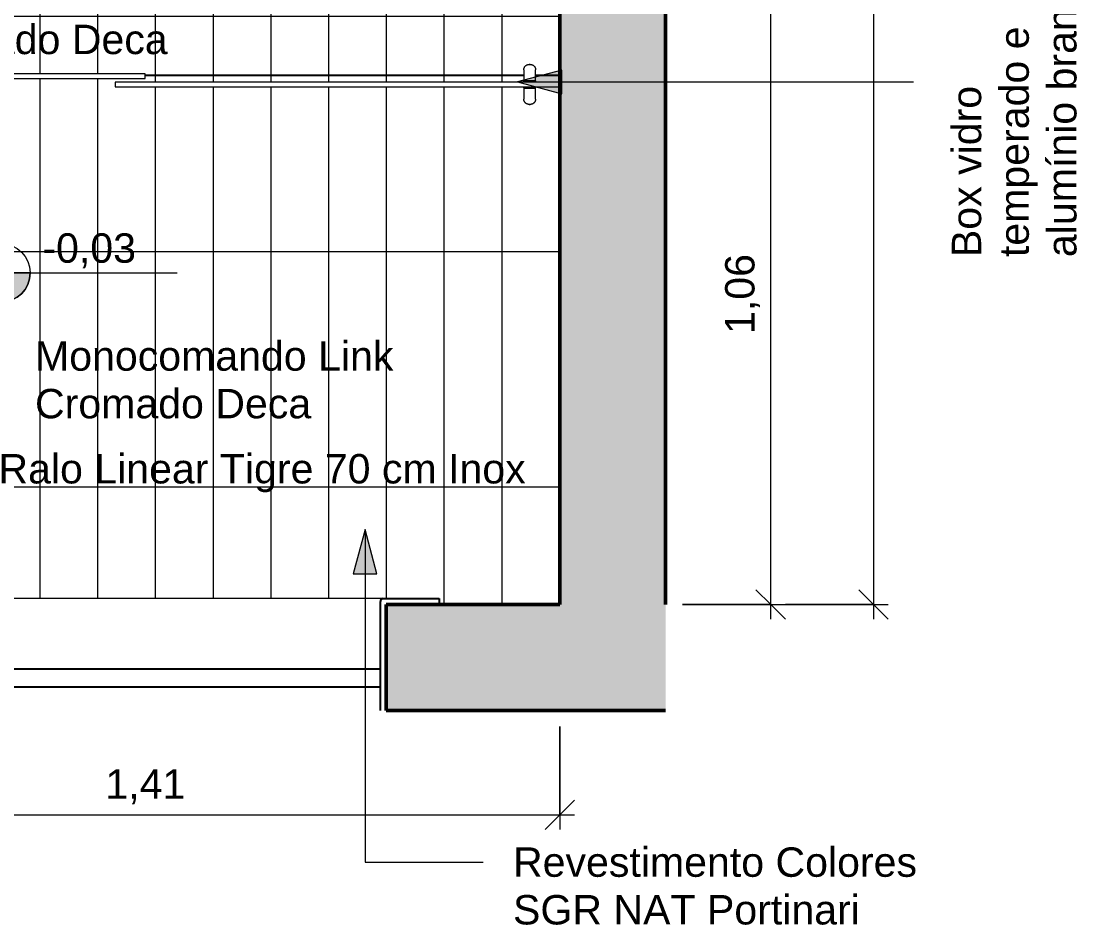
# Model space of a CAD drawing. Header units: millimetres. Extents: x 1525 to 16923, y -16874 to 3225.
# Drawn here: x 2879 to 4675, y -16874 to -15338 of the extents above; entities that cross this region are included whole.
import ezdxf

# ---------------------------------------------------------------- set-up
doc = ezdxf.new("R2010")
doc.units = ezdxf.units.MM
for name, color, linetype, lineweight in [('A-ANNO-DIMS', 211, 'Continuous', 9), ('A-ANNO-DIMS-25', 211, 'Continuous', 9), ('A-FLOR', 192, 'Continuous', 25), ('A-FLOR-PATT', 8, 'Continuous', 25), ('A-GENM', 13, 'Continuous', 9), ('A-GLAZ', 151, 'Continuous', 9), ('A-WALL', 113, 'Continuous', 25), ('A-WALL-PATT', 111, 'Continuous', 25), ('G-ANNO-DIMS', 111, 'Continuous', 9), ('G-ANNO-TEXT', 231, 'Continuous', 9)]:
    doc.layers.add(name, color=color, linetype=linetype, lineweight=lineweight)
doc.styles.add('@Arial Unicode MS', font='ARIALUNI.TTF', dxfattribs={"height": 50})
doc.styles.add('Arial_1', font='arial.ttf', dxfattribs={"height": 50})
doc.dimstyles.new('CRT_-__Metros_-_Linha_de_chamada_3_5_mm_1', dxfattribs={"dimscale": 304.8, "dimtxt": 50.292243, "dimasz": 0.164042, "dimexe": 0.082021, "dimexo": 0.0625, "dimgap": 0.04101, "dimtad": 1, "dimlfac": 0.001, "dimrnd": 0.01, "dimzin": 0, "dimdsep": 46, "dimtxsty": '@Arial Unicode MS', "dimblk1": 'OBLIQUE', "dimblk2": 'OBLIQUE', "dimsah": 1, "dimcen": 0.09, "dimdle": 0.082021, "dimazin": 0, "dimtfac": 1, "dimtdec": 4, "dimtix": 1, "dimtmove": 0, "dimatfit": 3, "dimfxl": 0.492126, "dimfxlon": 1, "dimtvp": 1, "dimtolj": 1, "dimtzin": 0, "dimarcsym": 2})
doc.dimstyles.new('CRT_-__Metros_-_Linha_de_chamada_3_5_mm_3', dxfattribs={"dimscale": 304.8, "dimtxt": 50.292243, "dimasz": 0.164042, "dimexe": 0.082021, "dimexo": 0.0625, "dimgap": 0.04101, "dimtad": 1, "dimlfac": 0.001, "dimrnd": 0.01, "dimzin": 0, "dimdsep": 46, "dimtxsty": '@Arial Unicode MS', "dimblk1": 'OBLIQUE', "dimblk2": 'OBLIQUE', "dimsah": 1, "dimcen": 0.09, "dimdle": 0.082021, "dimazin": 0, "dimtfac": 1, "dimtdec": 4, "dimtix": 1, "dimtmove": 2, "dimatfit": 3, "dimfxl": 0.492126, "dimfxlon": 1, "dimtvp": 1, "dimtolj": 1, "dimtzin": 0, "dimarcsym": 2})

# ---------------------------------------------------------------- blocks, each defined once
blk = doc.blocks.new('CRT_MGN_BNH_Box frontal F1 Tec-Vidro - CRT_MGN_BNH_Box frontal F1 Tec-Vidro-2700670-PLANTA BANHEIRO SUÍTE')
at = {"layer": 'A-GENM', "color": 8}
for p, q in [((-664, 36.7), (-664, 17.8)), ((-644, 17.8), (-644, 36.7)), ((-664, 17.8), (-644, 17.8)), ((-664, 5.6), (-664, -13.3)), ((-664, 5.6), (-644, 5.6)), ((-644, -13.3), (-644, 5.6))]:
    blk.add_line(p, q, dxfattribs=at)
at = {"layer": 'A-GENM', "color": 8, "flags": 128}
for points in [[(-664, 36.7), (-664, 37), (-664, 37.4), (-663.9, 37.7), (-663.9, 38.1), (-663.8, 38.4), (-663.7, 38.8), (-663.6, 39.1), (-663.5, 39.5), (-663.4, 39.8), (-663.3, 40.2), (-663.1, 40.5), (-663, 40.8), (-662.8, 41.1), (-662.6, 41.4), (-662.4, 41.7), (-662.2, 42), (-662, 42.3), (-661.8, 42.6), (-661.5, 42.9), (-661.3, 43.1), (-661, 43.4), (-660.7, 43.6), (-660.5, 43.8), (-660.2, 44), (-659.9, 44.2), (-659.6, 44.4), (-659.2, 44.6), (-658.9, 44.8), (-658.6, 44.9), (-658.3, 45), (-657.9, 45.2), (-657.6, 45.3), (-657.2, 45.4), (-656.9, 45.5), (-656.5, 45.5), (-656.2, 45.6), (-655.8, 45.6), (-655.5, 45.6), (-655.1, 45.7), (-655, 45.7)], [(-653, 45.7), (-653, 45.7), (-653, 45.7), (-653, 45.7), (-653, 45.7), (-653, 45.7), (-653, 45.7), (-653, 45.7), (-653.1, 45.7), (-653.1, 45.7), (-653.1, 45.7), (-653.1, 45.7), (-653.1, 45.7), (-653.1, 45.7), (-653.2, 45.7), (-653.2, 45.7), (-653.2, 45.7), (-653.2, 45.7), (-653.2, 45.7), (-653.3, 45.7), (-653.3, 45.7), (-653.3, 45.7), (-653.4, 45.7), (-653.4, 45.7), (-653.4, 45.7), (-653.5, 45.7), (-653.5, 45.7), (-653.5, 45.7), (-653.6, 45.7), (-653.6, 45.7), (-653.6, 45.7), (-653.7, 45.7), (-653.7, 45.7), (-653.8, 45.7), (-653.8, 45.7), (-653.8, 45.7), (-653.9, 45.7), (-653.9, 45.7), (-653.9, 45.7), (-654, 45.7), (-654, 45.7), (-654.1, 45.7), (-654.1, 45.7), (-654.1, 45.7), (-654.2, 45.7), (-654.2, 45.7), (-654.3, 45.7), (-654.3, 45.7), (-654.3, 45.7), (-654.4, 45.7), (-654.4, 45.7), (-654.5, 45.7), (-654.5, 45.7), (-654.5, 45.7), (-654.6, 45.7), (-654.6, 45.7), (-654.6, 45.7), (-654.7, 45.7), (-654.7, 45.7), (-654.7, 45.7), (-654.7, 45.7), (-654.8, 45.7), (-654.8, 45.7), (-654.8, 45.7), (-654.8, 45.7), (-654.9, 45.7), (-654.9, 45.7), (-654.9, 45.7), (-654.9, 45.7), (-654.9, 45.7), (-654.9, 45.7), (-655, 45.7), (-655, 45.7), (-655, 45.7), (-655, 45.7), (-655, 45.7), (-655, 45.7), (-655, 45.7), (-655, 45.7)], [(-655, 45.7), (-655, 45.7), (-655, 45.7), (-655, 45.7), (-655, 45.7), (-655, 45.7), (-655, 45.7), (-655, 45.7), (-654.9, 45.7), (-654.9, 45.7), (-654.9, 45.7), (-654.9, 45.7), (-654.9, 45.7), (-654.9, 45.7), (-654.8, 45.7), (-654.8, 45.7), (-654.8, 45.7), (-654.8, 45.7), (-654.8, 45.7), (-654.7, 45.7), (-654.7, 45.7), (-654.7, 45.7), (-654.6, 45.7), (-654.6, 45.7), (-654.6, 45.7), (-654.5, 45.7), (-654.5, 45.7), (-654.5, 45.7), (-654.4, 45.7), (-654.4, 45.7), (-654.4, 45.7), (-654.3, 45.7), (-654.3, 45.7), (-654.2, 45.7), (-654.2, 45.7), (-654.2, 45.7), (-654.1, 45.7), (-654.1, 45.7), (-654.1, 45.7), (-654, 45.7), (-654, 45.7), (-653.9, 45.7), (-653.9, 45.7), (-653.9, 45.7), (-653.8, 45.7), (-653.8, 45.7), (-653.7, 45.7), (-653.7, 45.7), (-653.7, 45.7), (-653.6, 45.7), (-653.6, 45.7), (-653.5, 45.7), (-653.5, 45.7), (-653.5, 45.7), (-653.4, 45.7), (-653.4, 45.7), (-653.4, 45.7), (-653.3, 45.7), (-653.3, 45.7), (-653.3, 45.7), (-653.3, 45.7), (-653.2, 45.7), (-653.2, 45.7), (-653.2, 45.7), (-653.2, 45.7), (-653.1, 45.7), (-653.1, 45.7), (-653.1, 45.7), (-653.1, 45.7), (-653.1, 45.7), (-653.1, 45.7), (-653, 45.7), (-653, 45.7), (-653, 45.7), (-653, 45.7), (-653, 45.7), (-653, 45.7), (-653, 45.7), (-653, 45.7)], [(-653, 45.7), (-652.6, 45.7), (-652.3, 45.6), (-651.9, 45.6), (-651.6, 45.5), (-651.2, 45.5), (-650.9, 45.4), (-650.5, 45.3), (-650.2, 45.2), (-649.8, 45.1), (-649.5, 44.9), (-649.2, 44.8), (-648.8, 44.6), (-648.5, 44.5), (-648.2, 44.3), (-647.9, 44.1), (-647.6, 43.9), (-647.3, 43.7), (-647.1, 43.4), (-646.8, 43.2), (-646.5, 42.9), (-646.3, 42.7), (-646.1, 42.4), (-645.8, 42.1), (-645.6, 41.8), (-645.4, 41.5), (-645.2, 41.2), (-645.1, 40.9), (-644.9, 40.6), (-644.7, 40.3), (-644.6, 39.9), (-644.5, 39.6), (-644.4, 39.2), (-644.3, 38.9), (-644.2, 38.5), (-644.1, 38.2), (-644.1, 37.8), (-644, 37.5), (-644, 37.1), (-644, 36.8), (-644, 36.7)], [(-663, 15.7), (-663, 15.7), (-663, 15.7), (-663.1, 15.7), (-663.1, 15.7), (-663.2, 15.7), (-663.2, 15.7), (-663.2, 15.7), (-663.3, 15.7), (-663.3, 15.7), (-663.4, 15.7), (-663.4, 15.8), (-663.4, 15.8), (-663.5, 15.8), (-663.5, 15.8), (-663.5, 15.8), (-663.6, 15.9), (-663.6, 15.9), (-663.6, 15.9), (-663.7, 15.9), (-663.7, 16), (-663.7, 16), (-663.8, 16), (-663.8, 16.1), (-663.8, 16.1), (-663.8, 16.1), (-663.9, 16.2), (-663.9, 16.2), (-663.9, 16.3), (-663.9, 16.3), (-663.9, 16.3), (-663.9, 16.4), (-664, 16.4), (-664, 16.4), (-664, 16.5), (-664, 16.5), (-664, 16.6), (-664, 16.6), (-664, 16.7), (-664, 16.7), (-664, 16.7), (-664, 16.8), (-664, 16.8), (-664, 16.9), (-664, 16.9), (-664, 16.9), (-664, 17), (-664, 17), (-663.9, 17.1), (-663.9, 17.1), (-663.9, 17.1), (-663.9, 17.2), (-663.9, 17.2), (-663.8, 17.3), (-663.8, 17.3), (-663.8, 17.3), (-663.8, 17.4), (-663.7, 17.4), (-663.7, 17.4), (-663.7, 17.5), (-663.7, 17.5), (-663.6, 17.5), (-663.6, 17.5), (-663.6, 17.6), (-663.5, 17.6), (-663.5, 17.6), (-663.5, 17.6), (-663.4, 17.6), (-663.4, 17.7), (-663.3, 17.7), (-663.3, 17.7), (-663.3, 17.7), (-663.2, 17.7), (-663.2, 17.7), (-663.1, 17.7), (-663.1, 17.7), (-663.1, 17.8), (-663, 17.8), (-663, 17.8), (-663, 17.8)], [(-663, 5.6), (-663, 5.6), (-663, 5.6), (-663.1, 5.6), (-663.1, 5.6), (-663.2, 5.6), (-663.2, 5.6), (-663.2, 5.6), (-663.3, 5.6), (-663.3, 5.6), (-663.4, 5.6), (-663.4, 5.7), (-663.4, 5.7), (-663.5, 5.7), (-663.5, 5.7), (-663.5, 5.7), (-663.6, 5.8), (-663.6, 5.8), (-663.6, 5.8), (-663.7, 5.8), (-663.7, 5.9), (-663.7, 5.9), (-663.8, 5.9), (-663.8, 6), (-663.8, 6), (-663.8, 6), (-663.9, 6.1), (-663.9, 6.1), (-663.9, 6.2), (-663.9, 6.2), (-663.9, 6.2), (-663.9, 6.3), (-664, 6.3), (-664, 6.3), (-664, 6.4), (-664, 6.4), (-664, 6.5), (-664, 6.5), (-664, 6.6), (-664, 6.6), (-664, 6.6), (-664, 6.7), (-664, 6.7), (-664, 6.8), (-664, 6.8), (-664, 6.8), (-664, 6.9), (-664, 6.9), (-663.9, 7), (-663.9, 7), (-663.9, 7), (-663.9, 7.1), (-663.9, 7.1), (-663.8, 7.2), (-663.8, 7.2), (-663.8, 7.2), (-663.8, 7.3), (-663.7, 7.3), (-663.7, 7.3), (-663.7, 7.4), (-663.7, 7.4), (-663.6, 7.4), (-663.6, 7.4), (-663.6, 7.5), (-663.5, 7.5), (-663.5, 7.5), (-663.5, 7.5), (-663.4, 7.5), (-663.4, 7.6), (-663.3, 7.6), (-663.3, 7.6), (-663.3, 7.6), (-663.2, 7.6), (-663.2, 7.6), (-663.1, 7.6), (-663.1, 7.6), (-663.1, 7.7), (-663, 7.7), (-663, 7.7), (-663, 7.7)], [(-645, 17.8), (-645.1, 17.8), (-645.1, 17.8), (-645.1, 17.8), (-645.2, 17.8), (-645.2, 17.8), (-645.3, 17.8), (-645.4, 17.8), (-645.5, 17.8), (-645.6, 17.8), (-645.8, 17.8), (-645.9, 17.8), (-646.1, 17.8), (-646.2, 17.8), (-646.4, 17.8), (-646.6, 17.8), (-646.8, 17.8), (-647, 17.8), (-647.3, 17.8), (-647.5, 17.8), (-647.8, 17.8), (-648, 17.8), (-648.3, 17.8), (-648.6, 17.8), (-648.9, 17.8), (-649.2, 17.8), (-649.5, 17.8), (-649.8, 17.8), (-650.1, 17.8), (-650.4, 17.8), (-650.8, 17.8), (-651.1, 17.8), (-651.4, 17.8), (-651.8, 17.8), (-652.1, 17.8), (-652.5, 17.8), (-652.8, 17.8), (-653.2, 17.8), (-653.5, 17.8), (-653.9, 17.8), (-654.3, 17.8), (-654.6, 17.8), (-655, 17.8), (-655.3, 17.8), (-655.7, 17.8), (-656, 17.8), (-656.4, 17.8), (-656.7, 17.8), (-657.1, 17.8), (-657.4, 17.8), (-657.7, 17.8), (-658, 17.8), (-658.4, 17.8), (-658.7, 17.8), (-659, 17.8), (-659.3, 17.8), (-659.6, 17.8), (-659.8, 17.8), (-660.1, 17.8), (-660.4, 17.8), (-660.6, 17.8), (-660.8, 17.8), (-661.1, 17.8), (-661.3, 17.8), (-661.5, 17.8), (-661.7, 17.8), (-661.8, 17.8), (-662, 17.8), (-662.2, 17.8), (-662.3, 17.8), (-662.4, 17.8), (-662.5, 17.8), (-662.6, 17.8), (-662.7, 17.8), (-662.8, 17.8), (-662.9, 17.8), (-662.9, 17.8), (-662.9, 17.8), (-662.9, 17.8), (-663, 17.8)], [(-663, 17.8), (-662.9, 17.8), (-662.9, 17.8), (-662.9, 17.8), (-662.8, 17.8), (-662.8, 17.8), (-662.7, 17.8), (-662.6, 17.8), (-662.5, 17.8), (-662.4, 17.8), (-662.2, 17.8), (-662.1, 17.8), (-661.9, 17.8)], [(-663, 5.6), (-662.9, 5.6), (-662.9, 5.6), (-662.9, 5.6), (-662.8, 5.6), (-662.8, 5.6), (-662.7, 5.6), (-662.6, 5.6), (-662.5, 5.6), (-662.4, 5.6), (-662.2, 5.6), (-662.1, 5.6), (-661.9, 5.6), (-661.8, 5.6), (-661.6, 5.6), (-661.4, 5.6), (-661.2, 5.6), (-661, 5.6), (-660.7, 5.6), (-660.5, 5.6), (-660.2, 5.6), (-660, 5.6), (-659.7, 5.6), (-659.4, 5.6), (-659.1, 5.6), (-658.8, 5.6), (-658.5, 5.6), (-658.2, 5.6), (-657.9, 5.6), (-657.6, 5.6), (-657.2, 5.6), (-656.9, 5.6), (-656.6, 5.6), (-656.2, 5.6), (-655.9, 5.6), (-655.5, 5.6), (-655.2, 5.6), (-654.8, 5.6), (-654.5, 5.6), (-654.1, 5.6), (-653.7, 5.6), (-653.4, 5.6), (-653, 5.6), (-652.7, 5.6), (-652.3, 5.6), (-652, 5.6), (-651.6, 5.6), (-651.3, 5.6), (-650.9, 5.6), (-650.6, 5.6), (-650.3, 5.6), (-650, 5.6), (-649.6, 5.6), (-649.3, 5.6), (-649, 5.6), (-648.7, 5.6), (-648.4, 5.6), (-648.2, 5.6), (-647.9, 5.6), (-647.6, 5.6), (-647.4, 5.6), (-647.2, 5.6), (-646.9, 5.6), (-646.7, 5.6), (-646.5, 5.6), (-646.3, 5.6), (-646.2, 5.6), (-646, 5.6), (-645.8, 5.6), (-645.7, 5.6), (-645.6, 5.6), (-645.5, 5.6), (-645.4, 5.6), (-645.3, 5.6), (-645.2, 5.6), (-645.1, 5.6), (-645.1, 5.6), (-645.1, 5.6), (-645.1, 5.6), (-645, 5.6)], [(-661.8, 5.6), (-662, 5.6), (-662.2, 5.6), (-662.3, 5.6), (-662.4, 5.6), (-662.5, 5.6), (-662.6, 5.6), (-662.7, 5.6), (-662.8, 5.6), (-662.9, 5.6), (-662.9, 5.6), (-662.9, 5.6), (-662.9, 5.6), (-663, 5.6)], [(-646.2, 17.8), (-646, 17.8), (-645.8, 17.8), (-645.7, 17.8), (-645.6, 17.8), (-645.5, 17.8), (-645.4, 17.8), (-645.3, 17.8), (-645.2, 17.8), (-645.1, 17.8), (-645.1, 17.8), (-645.1, 17.8), (-645.1, 17.8), (-645, 17.8)], [(-645, 5.6), (-645.1, 5.6), (-645.1, 5.6), (-645.1, 5.6), (-645.2, 5.6), (-645.2, 5.6), (-645.3, 5.6), (-645.4, 5.6), (-645.5, 5.6), (-645.6, 5.6), (-645.8, 5.6), (-645.9, 5.6), (-646.1, 5.6)], [(-645, 17.8), (-645, 17.8), (-645, 17.8), (-644.9, 17.7), (-644.9, 17.7), (-644.8, 17.7), (-644.8, 17.7), (-644.8, 17.7), (-644.7, 17.7), (-644.7, 17.7), (-644.6, 17.7), (-644.6, 17.7), (-644.6, 17.6), (-644.5, 17.6), (-644.5, 17.6), (-644.5, 17.6), (-644.4, 17.5), (-644.4, 17.5), (-644.4, 17.5), (-644.3, 17.5), (-644.3, 17.4), (-644.3, 17.4), (-644.2, 17.4), (-644.2, 17.3), (-644.2, 17.3), (-644.2, 17.3), (-644.1, 17.2), (-644.1, 17.2), (-644.1, 17.2), (-644.1, 17.1), (-644.1, 17.1), (-644.1, 17), (-644, 17), (-644, 17), (-644, 16.9), (-644, 16.9), (-644, 16.8), (-644, 16.8), (-644, 16.8), (-644, 16.7), (-644, 16.7), (-644, 16.6), (-644, 16.6), (-644, 16.6), (-644, 16.5), (-644, 16.5), (-644, 16.4), (-644, 16.4), (-644.1, 16.3), (-644.1, 16.3), (-644.1, 16.3), (-644.1, 16.2), (-644.1, 16.2), (-644.2, 16.2), (-644.2, 16.1), (-644.2, 16.1), (-644.2, 16.1), (-644.3, 16), (-644.3, 16), (-644.3, 16), (-644.3, 15.9), (-644.4, 15.9), (-644.4, 15.9), (-644.4, 15.9), (-644.5, 15.8), (-644.5, 15.8), (-644.5, 15.8), (-644.6, 15.8), (-644.6, 15.8), (-644.7, 15.7), (-644.7, 15.7), (-644.7, 15.7), (-644.8, 15.7), (-644.8, 15.7), (-644.9, 15.7), (-644.9, 15.7), (-644.9, 15.7), (-645, 15.7), (-645, 15.7), (-645, 15.7)], [(-645, 7.7), (-645, 7.7), (-645, 7.7), (-644.9, 7.7), (-644.9, 7.6), (-644.8, 7.6), (-644.8, 7.6), (-644.8, 7.6), (-644.7, 7.6), (-644.7, 7.6), (-644.6, 7.6), (-644.6, 7.6), (-644.6, 7.5), (-644.5, 7.5), (-644.5, 7.5), (-644.5, 7.5), (-644.4, 7.5), (-644.4, 7.4), (-644.4, 7.4), (-644.3, 7.4), (-644.3, 7.3), (-644.3, 7.3), (-644.2, 7.3), (-644.2, 7.2), (-644.2, 7.2), (-644.2, 7.2), (-644.1, 7.1), (-644.1, 7.1), (-644.1, 7.1), (-644.1, 7), (-644.1, 7), (-644.1, 6.9), (-644, 6.9), (-644, 6.9), (-644, 6.8), (-644, 6.8), (-644, 6.7), (-644, 6.7), (-644, 6.7), (-644, 6.6), (-644, 6.6), (-644, 6.5), (-644, 6.5), (-644, 6.5), (-644, 6.4), (-644, 6.4), (-644, 6.3), (-644, 6.3), (-644.1, 6.2), (-644.1, 6.2), (-644.1, 6.2), (-644.1, 6.1), (-644.1, 6.1), (-644.2, 6.1), (-644.2, 6), (-644.2, 6), (-644.2, 6), (-644.3, 5.9), (-644.3, 5.9), (-644.3, 5.9), (-644.3, 5.8), (-644.4, 5.8), (-644.4, 5.8), (-644.4, 5.8), (-644.5, 5.7), (-644.5, 5.7), (-644.5, 5.7), (-644.6, 5.7), (-644.6, 5.7), (-644.7, 5.6), (-644.7, 5.6), (-644.7, 5.6), (-644.8, 5.6), (-644.8, 5.6), (-644.9, 5.6), (-644.9, 5.6), (-644.9, 5.6), (-645, 5.6), (-645, 5.6), (-645, 5.6)], [(-655, -22.3), (-655.4, -22.3), (-655.7, -22.3), (-656.1, -22.3), (-656.4, -22.2), (-656.8, -22.2), (-657.1, -22.1), (-657.5, -22), (-657.8, -21.9), (-658.2, -21.8), (-658.5, -21.6), (-658.8, -21.5), (-659.2, -21.3), (-659.5, -21.2), (-659.8, -21), (-660.1, -20.8), (-660.4, -20.6), (-660.7, -20.3), (-660.9, -20.1), (-661.2, -19.9), (-661.5, -19.6), (-661.7, -19.3), (-661.9, -19.1), (-662.2, -18.8), (-662.4, -18.5), (-662.6, -18.2), (-662.8, -17.9), (-662.9, -17.6), (-663.1, -17.3), (-663.3, -16.9), (-663.4, -16.6), (-663.5, -16.3), (-663.6, -15.9), (-663.7, -15.6), (-663.8, -15.2), (-663.9, -14.9), (-663.9, -14.5), (-664, -14.2), (-664, -13.8), (-664, -13.4), (-664, -13.3)], [(-644, -13.3), (-644, -13.7), (-644, -14.1), (-644.1, -14.4), (-644.1, -14.8), (-644.2, -15.1), (-644.3, -15.5), (-644.4, -15.8), (-644.5, -16.2), (-644.6, -16.5), (-644.7, -16.8), (-644.9, -17.2), (-645, -17.5), (-645.2, -17.8), (-645.4, -18.1), (-645.6, -18.4), (-645.8, -18.7), (-646, -19), (-646.2, -19.3), (-646.5, -19.5), (-646.7, -19.8), (-647, -20), (-647.3, -20.3), (-647.5, -20.5), (-647.8, -20.7), (-648.1, -20.9), (-648.4, -21.1), (-648.8, -21.3), (-649.1, -21.4), (-649.4, -21.6), (-649.7, -21.7), (-650.1, -21.9), (-650.4, -22), (-650.8, -22.1), (-651.1, -22.1), (-651.5, -22.2), (-651.8, -22.3), (-652.2, -22.3), (-652.5, -22.3), (-652.9, -22.3), (-653, -22.3)], [(-655, -22.3), (-655, -22.3), (-655, -22.3), (-655, -22.3), (-655, -22.3), (-655, -22.3), (-655, -22.3), (-655, -22.3), (-654.9, -22.3), (-654.9, -22.3), (-654.9, -22.3), (-654.9, -22.3), (-654.9, -22.3), (-654.9, -22.3), (-654.8, -22.3), (-654.8, -22.3), (-654.8, -22.3), (-654.8, -22.3), (-654.8, -22.3), (-654.7, -22.3), (-654.7, -22.3), (-654.7, -22.3), (-654.6, -22.3), (-654.6, -22.3), (-654.6, -22.3), (-654.5, -22.3), (-654.5, -22.3), (-654.5, -22.3), (-654.4, -22.3), (-654.4, -22.3), (-654.4, -22.3), (-654.3, -22.3), (-654.3, -22.3), (-654.2, -22.3), (-654.2, -22.3), (-654.2, -22.3), (-654.1, -22.3), (-654.1, -22.3), (-654.1, -22.3), (-654, -22.3), (-654, -22.3), (-653.9, -22.3), (-653.9, -22.3), (-653.9, -22.3), (-653.8, -22.3), (-653.8, -22.3), (-653.7, -22.3), (-653.7, -22.3), (-653.7, -22.3), (-653.6, -22.3), (-653.6, -22.3), (-653.5, -22.3), (-653.5, -22.3), (-653.5, -22.3), (-653.4, -22.3), (-653.4, -22.3), (-653.4, -22.3), (-653.3, -22.3), (-653.3, -22.3), (-653.3, -22.3), (-653.3, -22.3), (-653.2, -22.3), (-653.2, -22.3), (-653.2, -22.3), (-653.2, -22.3), (-653.1, -22.3), (-653.1, -22.3), (-653.1, -22.3), (-653.1, -22.3), (-653.1, -22.3), (-653.1, -22.3), (-653, -22.3), (-653, -22.3), (-653, -22.3), (-653, -22.3), (-653, -22.3), (-653, -22.3), (-653, -22.3), (-653, -22.3)], [(-653, -22.3), (-653, -22.3), (-653, -22.3), (-653, -22.3), (-653, -22.3), (-653, -22.3), (-653, -22.3), (-653, -22.3), (-653.1, -22.3), (-653.1, -22.3), (-653.1, -22.3), (-653.1, -22.3), (-653.1, -22.3), (-653.1, -22.3), (-653.2, -22.3), (-653.2, -22.3), (-653.2, -22.3), (-653.2, -22.3), (-653.2, -22.3), (-653.3, -22.3), (-653.3, -22.3), (-653.3, -22.3), (-653.4, -22.3), (-653.4, -22.3), (-653.4, -22.3), (-653.5, -22.3), (-653.5, -22.3), (-653.5, -22.3), (-653.6, -22.3), (-653.6, -22.3), (-653.6, -22.3), (-653.7, -22.3), (-653.7, -22.3), (-653.8, -22.3), (-653.8, -22.3), (-653.8, -22.3), (-653.9, -22.3), (-653.9, -22.3), (-653.9, -22.3), (-654, -22.3), (-654, -22.3), (-654.1, -22.3), (-654.1, -22.3), (-654.1, -22.3), (-654.2, -22.3), (-654.2, -22.3), (-654.3, -22.3), (-654.3, -22.3), (-654.3, -22.3), (-654.4, -22.3), (-654.4, -22.3), (-654.5, -22.3), (-654.5, -22.3), (-654.5, -22.3), (-654.6, -22.3), (-654.6, -22.3), (-654.6, -22.3), (-654.7, -22.3), (-654.7, -22.3), (-654.7, -22.3), (-654.7, -22.3), (-654.8, -22.3), (-654.8, -22.3), (-654.8, -22.3), (-654.8, -22.3), (-654.9, -22.3), (-654.9, -22.3), (-654.9, -22.3), (-654.9, -22.3), (-654.9, -22.3), (-654.9, -22.3), (-655, -22.3), (-655, -22.3), (-655, -22.3), (-655, -22.3), (-655, -22.3), (-655, -22.3), (-655, -22.3), (-655, -22.3)]]:
    blk.add_lwpolyline(points, dxfattribs=at)
blk = doc.blocks.new('CRT-POR-Folha-Madeira-Face Based vidro - CRT-POR-Folha-Madeira-Face Based vidro-4438599-PLANTA BANHEIRO SUÍTE')
at = {"layer": 'A-GENM'}
for p, q in [((3090.4, -15427.4), (2385.4, -15427.4)), ((2385.4, -15427.4), (2385.4, -15435.4)), ((2385.4, -15435.4), (3090.4, -15435.4)), ((3090.4, -15435.4), (3090.4, -15427.4))]:
    blk.add_line(p, q, dxfattribs=at)
blk = doc.blocks.new('CRT-POR-Folha-Madeira-Face Based vidro - CRT-POR-Folha-Madeira-Face Based vidro-4438600-PLANTA BANHEIRO SUÍTE')
at = {"layer": 'A-GENM'}
for p, q in [((3794.4, -15441.5), (3039.4, -15441.5)), ((3039.4, -15441.5), (3039.4, -15449.5)), ((3794.4, -15449.5), (3794.4, -15441.5)), ((3039.4, -15449.5), (3794.4, -15449.5))]:
    blk.add_line(p, q, dxfattribs=at)
blk = doc.blocks.new('Janela basculante e folha fixa - 80 x 160 cm-4197855-PLANTA BANHEIRO SUÍTE')
at = {"layer": 'A-GLAZ', "lineweight": 25}
for p, q in [((-508.2, 90), (-508.2, 90.5)), ((-408.2, 90.5), (-408.2, -95)), ((391.8, -95), (391.8, 90.5)), ((491.8, 90.5), (491.8, 90)), ((391.8, 50), (-408.2, 50)), ((-408.2, 50), (-408.2, 20)), ((391.8, 20), (391.8, 50)), ((-408.2, 20), (391.8, 20)), ((-508.2, -100), (-508.2, -90)), ((-413.2, -100), (-508.2, -100)), ((491.8, -100), (396.8, -100)), ((491.8, -90), (491.8, -100))]:
    blk.add_line(p, q, dxfattribs=at)
at = {"layer": 'A-GLAZ'}
for p, q in [((-418.2, 90), (-418.2, -90)), ((401.8, -90), (401.8, 90)), ((-413.2, -100), (396.8, -100))]:
    blk.add_line(p, q, dxfattribs=at)
at = {"layer": 'A-GLAZ', "lineweight": 25}
for centre, start, end in [((-413.2, -95), 270, 0), ((396.8, -95), 180, 270)]:
    blk.add_arc(centre, 5, start, end, dxfattribs=at)
at = {"layer": 'A-GLAZ'}
for points in [[(-413.2, -100), (-412.7, -100), (-412.1, -99.9), (-411.3, -99.6), (-410.8, -99.4), (-410.4, -99.2), (-410.1, -98.9), (-409.7, -98.6), (-409.4, -98.3), (-409.1, -98), (-408.8, -97.5), (-408.6, -96.9), (-408.3, -96.1), (-408.2, -95.4), (-408.2, -95)], [(396.8, -100), (396.4, -100), (395.7, -99.9), (394.9, -99.6), (394.4, -99.4), (394, -99.2), (393.7, -98.9), (393.3, -98.6), (393, -98.3), (392.8, -98), (392.5, -97.5), (392.2, -96.9), (391.9, -96.1), (391.8, -95.4), (391.8, -95)]]:
    blk.add_open_spline(points, degree=3, knots=[-1, -1, -1, -1, -0.833333, -0.75, -0.666667, -0.625, -0.583333, -0.5, -0.458333, -0.416667, -0.333333, -0.25, -0.166667, 0, 0, 0, 0], dxfattribs=at)
blk = doc.blocks.new('Elevações de ponto - Tag de Nível em Plantas de Pisos NA-224974-PLANTA BANHEIRO SUÍTE')
at = {"layer": 'G-ANNO-DIMS'}
h = blk.add_hatch(color=256, dxfattribs=at)
edge = h.paths.add_edge_path()
edge.add_line((0, 0), (-2, 0))
edge.add_arc((0, 0), 2, 90, 180, ccw=False)
edge.add_line((0, 2), (0, 0))
h = blk.add_hatch(color=256, dxfattribs=at)
edge = h.paths.add_edge_path()
edge.add_line((0, 0), (2, 0))
edge.add_arc((0, 0), 2, 270, 360, ccw=False)
edge.add_line((0, -2), (0, 0))
for p, q in [((0, 3), (0, -3)), ((0, 0), (0, 2)), ((-3, 0), (12, 0)), ((-2, 0), (0, 0)), ((0, 0), (0, -2)), ((2, 0), (0, 0))]:
    blk.add_line(p, q, dxfattribs=at)
blk.add_circle((0, 0), 2, dxfattribs=at)
for start, end in [(90, 180), (270, 360)]:
    blk.add_arc((0, 0), 2, start, end, dxfattribs=at)
blk = doc.blocks.new('DIMBLOCK14-PLANTA BANHEIRO SUÍTE')
at = {"layer": 'A-ANNO-DIMS-25'}
for p, q in [((2385.4, -16537.3), (2385.4, -16712.3)), ((2385.4, -16687.3), (2385.4, -16537.3)), ((3795.4, -16537.3), (3795.4, -16712.3)), ((3795.4, -16687.3), (3795.4, -16537.3)), ((2360.4, -16687.3), (3820.4, -16687.3))]:
    blk.add_line(p, q, dxfattribs=at)
at = {"layer": 'A-ANNO-DIMS-25', "lineweight": 18}
for p, q in [((2385.4, -16687.3), (2410.4, -16662.3)), ((3795.4, -16687.3), (3820.4, -16662.3)), ((2385.4, -16687.3), (2360.4, -16712.3)), ((3795.4, -16687.3), (3770.4, -16712.3))]:
    blk.add_line(p, q, dxfattribs=at)
at = {"layer": 'A-ANNO-DIMS-25', "color": 0, "insert": (3022.7, -16609.9), "char_height": 50, "width": 162.337, "attachment_point": 1, "line_spacing_factor": 1.117605, "style": '@Arial Unicode MS'}
blk.add_mtext('1,41', dxfattribs=at)
blk = doc.blocks.new('_Oblique')
at = {"color": 0, "linetype": 'ByBlock', "lineweight": -2}
blk.add_line((-0.5, -0.5), (0.5, 0.5), dxfattribs=at)
blk = doc.blocks.new('DIMBLOCK21-PLANTA BANHEIRO SUÍTE')
at = {"layer": 'A-ANNO-DIMS-25', "lineweight": 18}
for p, q in [((4154.2, -15274.7), (4129.2, -15249.7)), ((4154.2, -15274.7), (4179.2, -15299.7)), ((4154.2, -16329.7), (4129.2, -16304.7)), ((4154.2, -16329.7), (4179.2, -16354.7))]:
    blk.add_line(p, q, dxfattribs=at)
at = {"layer": 'A-ANNO-DIMS-25'}
for p, q in [((4004.2, -15274.7), (4179.2, -15274.7)), ((4154.2, -15274.7), (4004.2, -15274.7)), ((4154.2, -16354.7), (4154.2, -15274.7)), ((4004.2, -16329.7), (4179.2, -16329.7)), ((4154.2, -16329.7), (4004.2, -16329.7))]:
    blk.add_line(p, q, dxfattribs=at)
at = {"layer": 'A-ANNO-DIMS-25', "color": 0, "insert": (4076.7, -15869.8), "char_height": 50, "width": 162.337, "attachment_point": 1, "rotation": 90, "line_spacing_factor": 1.117605, "style": '@Arial Unicode MS'}
blk.add_mtext('1,06', dxfattribs=at)
blk = doc.blocks.new('DIMBLOCK24-PLANTA BANHEIRO SUÍTE')
at = {"layer": 'A-ANNO-DIMS-25', "lineweight": 18}
for p, q in [((4329.2, -13329.7), (4304.2, -13304.7)), ((4329.2, -13329.7), (4354.2, -13354.7)), ((4329.2, -16329.7), (4304.2, -16304.7)), ((4329.2, -16329.7), (4354.2, -16354.7))]:
    blk.add_line(p, q, dxfattribs=at)
at = {"layer": 'A-ANNO-DIMS-25'}
for p, q in [((4329.2, -13304.7), (4329.2, -16354.7)), ((4179.2, -13329.7), (4354.2, -13329.7)), ((4329.2, -13329.7), (4179.2, -13329.7)), ((4179.2, -16329.7), (4354.2, -16329.7)), ((4329.2, -16329.7), (4179.2, -16329.7))]:
    blk.add_line(p, q, dxfattribs=at)
at = {"layer": 'A-ANNO-DIMS-25', "color": 0, "insert": (4251.7, -15004.7), "char_height": 50, "width": 162.337, "attachment_point": 1, "rotation": 90, "line_spacing_factor": 1.117605, "style": '@Arial Unicode MS'}
blk.add_mtext('3,00', dxfattribs=at)

msp = doc.modelspace()

# ---------------------------------------------------------------- hatches: boundary and pattern name
at = {"layer": 'A-FLOR-PATT', "lineweight": 9}
h = msp.add_hatch(dxfattribs=at)
h.set_pattern_fill('FP_1', color=9, style=0, pattern_type=2)
h.set_pattern_definition([(0, (2322.4, -14529.65), (0, 400), []), (90, (2322.38, -14529.65), (-98.2, 6e-15), [])])
h.paths.add_polyline_path([(2420.773, -15409.386), (2420.773, -15409.139), (2420.246, -15409.139)])
h.paths.add_polyline_path([(2415.261, -15409.581), (2412.474, -15409.506), (2414.881, -15409.507), (2414.998, -15409.53)])
h.paths.add_polyline_path([(2415.502, -15409.386), (2415.502, -15409.139), (2415.261, -15409.29)])
h.paths.add_polyline_path([(3090.38, -15429.651), (3734.38, -15429.651), (3734.38, -15420.493), (3737.016, -15414.129), (3739.941, -15412.433), (3744.38, -15411.493), (3746.403, -15411.772), (3749.38, -15412.758), (3751.744, -15414.129), (3754.38, -15420.493), (3754.38, -15429.651), (3795.38, -15429.651), (3795.38, -15301.651), (3785.38, -15301.651), (3785.38, -15284.651), (3710.38, -15284.48), (3710.55, -14674.651), (3785.38, -14674.651), (3785.38, -14657.651), (3795.38, -14657.651), (3795.38, -13339.651), (3700.38, -13339.651), (3696.844, -13338.186), (3695.38, -13334.651), (3695.38, -14029.651), (3665.38, -14029.651), (3665.38, -13329.651), (2995.38, -13329.651), (2995.38, -13334.651), (2993.915, -13338.186), (2990.38, -13339.651), (2895.38, -13339.651), (2895.38, -13329.651), (2885.38, -13329.651), (2885.38, -13659.651), (2905.38, -13659.651), (2905.38, -14629.651), (2385.38, -14629.651), (2385.38, -14631.028), (2395.38, -14631.028), (2395.38, -14648.028), (2450.38, -14648.198), (2450.38, -14662.389), (2504.336, -14662.389), (2504.336, -14784.625), (2450.38, -14784.625), (2450.182, -14794.388), (2449.71, -14795.528), (2448.915, -14796.563), (2447.88, -14797.358), (2446.674, -14797.858), (2445.38, -14798.028), (2443.311, -14797.537), (2442.468, -14797.042), (2441.844, -14796.563), (2441.05, -14795.528), (2440.55, -14794.322), (2440.38, -14791.734), (2440.38, -14784.625), (2398.336, -14784.625), (2398.336, -14662.389), (2440.38, -14662.389), (2440.38, -14658.028), (2395.38, -14658.028), (2395.38, -14675.028), (2385.38, -14675.028), (2385.38, -14847.151), (2422.687, -14848.066), (2426.086, -14848.129), (2455.51, -14849.64), (2485.853, -14852.234), (2498, -14853.469), (2519.011, -14856.001), (2526.683, -14858.009), (2534.831, -14862.244), (2542.083, -14868.51), (2547.681, -14876.288), (2551.412, -14885.692), (2552.814, -14895.182), (2553.282, -14910.11), (2562.562, -14910.11), (2579.076, -14908.736), (2595.136, -14904.653), (2605.38, -14901.122), (2605.38, -14895.877), (2731.622, -14852.627), (2752.993, -14846.417), (2780.83, -14841.318), (2807.53, -14839.052), (2834.974, -14839.435), (2864.199, -14842.92), (2889.311, -14848.348), (2914.455, -14856.32), (2941.346, -14868.072), (2963.828, -14880.499), (2987.909, -14897.378), (3003.895, -14911.612), (3017.722, -14927.417), (3030.054, -14945.998), (3039.607, -14965.395), (3046.602, -14985.932), (3050.929, -15007.601), (3052.38, -15029.651), (3050.685, -15052.918), (3046.602, -15073.369), (3039.474, -15094.285), (3028.73, -15115.481), (3016.843, -15133.006), (3001.71, -15149.898), (2984.856, -15164.358), (2960.855, -15180.502), (2939.585, -15192.2), (2912.258, -15203.678), (2887.249, -15211.487), (2859.002, -15217.216), (2834.459, -15219.924), (2807.117, -15220.255), (2777.897, -15217.532), (2752.129, -15212.633), (2721.222, -15203.354), (2605.38, -15163.425), (2605.253, -15158.136), (2595.136, -15154.649), (2579.076, -15150.566), (2560.118, -15149.192), (2553.174, -15149.192), (2552.331, -15167.797), (2551, -15174.982), (2547.681, -15183.013), (2541.523, -15191.295), (2534.831, -15197.058), (2525.616, -15201.655), (2516.43, -15203.842), (2485.38, -15206.965), (2485.38, -15235.151), (2462.38, -15235.151), (2462.38, -15228.151), (2456.18, -15228.151), (2456.18, -15226.933), (2455.78, -15226.293), (2455.38, -15226.933), (2455.38, -15228.151), (2429.438, -15228.151), (2428.387, -15250.199), (2426.519, -15302.346), (2424.66, -15361.651), (2433.389, -15361.651), (2433.389, -15362.195), (2435.156, -15362.195), (2435.156, -15400.651), (2433.189, -15400.651), (2433.189, -15403.151), (2435.156, -15403.151), (2435.156, -15409.139), (2427.958, -15409.397), (2424.65, -15409.546), (2420.773, -15409.589), (2415.334, -15409.522), (2415.261, -15409.377), (2411.81, -15409.542), (2406.934, -15409.415), (2406.765, -15409.341), (2406.765, -15409.139), (2401.119, -15409.139), (2401.119, -15403.151), (2403.086, -15403.151), (2403.086, -15400.651), (2401.119, -15400.651), (2401.119, -15399.901), (2385.38, -15399.901), (2385.642, -15427.41), (3090.38, -15427.41)])
h.paths.add_polyline_path([(2424.001, -15409.53), (2427.411, -15409.369), (2422.699, -15409.378)])
h.paths.add_polyline_path([(2390.37, -15366.401), (2401.119, -15366.401), (2401.119, -15362.195), (2402.886, -15362.195), (2402.886, -15361.651), (2416.229, -15361.622), (2417.669, -15326.894), (2421.384, -15229.071), (2421.199, -15228.151), (2395.38, -15228.151), (2395.38, -15242.151), (2385.38, -15242.151), (2385.38, -15366.401), (2389.807, -15366.401)])
h.paths.add_polyline_path([(3783.147, -15274.651), (3785.38, -15274.651), (3785.38, -15257.651), (3795.38, -15257.651), (3795.38, -14701.651), (3785.38, -14701.651), (3785.38, -14684.651), (3720.38, -14684.651), (3720.38, -15274.651), (3755.663, -15274.651)])
h = msp.add_hatch(dxfattribs=at)
h.set_pattern_fill('FP_4', color=9, style=0, pattern_type=2)
h.set_pattern_definition([(0, (3206.2, -14929.65), (0, 400), []), (90, (3206.18, -14929.65), (-98.2, 6e-15), [])])
h.paths.add_polyline_path([(2688.915, -16321.115), (2690.38, -16324.651), (2690.21, -16323.357), (2689.71, -16322.151)])
h.paths.add_polyline_path([(2685.38, -16319.651), (2688.915, -16321.115), (2687.88, -16320.321), (2686.674, -16319.821)])
h.paths.add_polyline_path([(2590.38, -16329.651), (2590.38, -16319.651), (3590.38, -16319.651), (3590.38, -16329.651), (3795.38, -16329.651), (3795.38, -15429.651), (3754.38, -15429.651), (3754.38, -15439.394), (3753.331, -15439.394), (3754.287, -15440.536), (3753.447, -15441.493), (3794.38, -15441.493), (3794.38, -15449.493), (3753.331, -15449.493), (3754.287, -15450.635), (3753.331, -15451.591), (3754.38, -15451.591), (3754.38, -15470.493), (3751.744, -15476.857), (3748.309, -15478.692), (3744.38, -15479.493), (3743.38, -15479.324), (3739.38, -15478.227), (3737.016, -15476.857), (3734.38, -15470.493), (3734.38, -15451.591), (3735.429, -15451.591), (3734.38, -15450.542), (3735.429, -15449.493), (3039.38, -15449.493), (3039.38, -15441.493), (3735.429, -15441.493), (3734.38, -15440.443), (3735.429, -15439.394), (3734.38, -15439.394), (3734.38, -15429.651), (3090.38, -15429.651), (3090.38, -15435.41), (2385.38, -15435.41), (2385.564, -15655.513), (2387.247, -15660.346), (2388.128, -15668.457), (2386.73, -15677.147), (2385.38, -15680.405), (2385.418, -15682.657), (2419.793, -15687.488), (2421.146, -15682.567), (2423.373, -15677.8), (2425.966, -15674.803), (2427.88, -15674.1), (2427.88, -15529.651), (2482.88, -15529.651), (2482.88, -15864.78), (2506.851, -15864.78), (2507.531, -15860.162), (2510.179, -15849.932), (2512.355, -15844.14), (2517.463, -15834.1), (2521.571, -15828.061), (2528.404, -15820.154), (2532.746, -15816.314), (2538.274, -15811.927), (2542.323, -15809.32), (2548.005, -15806.286), (2555.723, -15803.23), (2561.984, -15801.491), (2568.954, -15800.311), (2573.036, -15800.162), (2582.176, -15799.782), (2596.71, -15801.479), (2610.03, -15806), (2622.269, -15813.252), (2632.542, -15822.455), (2641.363, -15834.312), (2647.558, -15847.076), (2651.285, -15860.149), (2652.639, -15874.78), (2651.285, -15889.412), (2646.59, -15904.844), (2640.077, -15917.335), (2630.971, -15928.709), (2620.291, -15937.724), (2608.106, -15944.403), (2594.872, -15948.448), (2580.127, -15949.78), (2573.859, -15949.49), (2563.427, -15948.368), (2557.27, -15946.835), (2550.361, -15944.301), (2544.166, -15941.3), (2538.021, -15937.447), (2533.283, -15933.707), (2528.549, -15929.407), (2523.124, -15923.549), (2518.892, -15917.583), (2516.366, -15913.47), (2512.739, -15906.297), (2511.02, -15902.054), (2508.388, -15893.098), (2506.572, -15884.779), (2482.88, -15884.78), (2482.88, -16229.651), (2427.88, -16229.651), (2427.626, -15968.092), (2425.228, -15969.543), (2421.908, -15968.878), (2420.38, -15965.448), (2420.38, -15894.651), (2395.38, -15894.651), (2395.38, -15934.651), (2385.38, -15934.651), (2385.38, -16329.651), (2487.076, -16329.651)])
h.paths.add_polyline_path([(3490.38, -16324.651), (3491.844, -16321.115), (3491.05, -16322.151), (3490.55, -16323.357)])
h.paths.add_polyline_path([(3491.844, -16321.115), (3495.38, -16319.651), (3494.086, -16319.821), (3492.88, -16320.321)])
h.paths.add_polyline_path([(2591.447, -15949.78), (2591.448, -15949.78), (2593.602, -15949.78)])
h.paths.add_polyline_path([(2408.957, -15844.651), (2420.38, -15844.651), (2420.38, -15722.207), (2419.565, -15720.105), (2385.38, -15724.909), (2385.38, -15804.651), (2395.38, -15804.651), (2395.38, -15844.651), (2400.951, -15844.651)])
h.paths.add_polyline_path([(2418.416, -15711.896), (2418.154, -15711.583), (2418.388, -15711.879)])
h.paths.add_polyline_path([(2415.568, -15708.644), (2414.561, -15705.274), (2415.363, -15708.33), (2415.498, -15708.538)])
h.paths.add_polyline_path([(2414.28, -15703.78), (2414.865, -15700.758), (2414.561, -15701.413)])
h = msp.add_hatch(dxfattribs=at)
h.set_pattern_fill('FP_3', color=9, style=0, pattern_type=2)
h.set_pattern_definition([(90, (5805.38, -10549.65), (-380, 2e-14), [1300, 0]), (0, (5805.4, -10549.7), (0, -1300), [190, -190]), (90, (5995.38, -10549.65), (-380, 2e-14), [1300, 0]), (180, (5995.4, -9249.7), (-2e-13, -1300), [190, -190]), (90, (5615.38, -10549.65), (-380, 2e-14), [650, -650]), (180, (5805.4, -9899.7), (-2e-13, -1300), [190, -190]), (90, (5615.38, -9899.65), (-380, 2e-14), [650, -650])])
h.paths.add_polyline_path([(3975.38, -16329.651), (3975.533, -16329.593), (3975.38, -16219.82)])
at = {"layer": 'A-WALL-PATT'}
msp.add_hatch(color=256, dxfattribs=at).paths.add_polyline_path([(3975.38, -16329.651), (3975.38, -13329.651), (3795.38, -13329.651), (3795.38, -16329.651)])
h = msp.add_hatch(color=256, dxfattribs=at)
h.paths.add_polyline_path([(2680.38, -16509.651), (2680.38, -16329.651), (2216.57, -16329.651), (2216.57, -16509.651), (2656.311, -16509.651)])
h.paths.add_polyline_path([(3500.38, -16509.651), (3975.533, -16509.651), (3975.38, -16329.651), (3500.38, -16329.651)])
at = {"layer": 'G-ANNO-TEXT'}
for points in [[(3723.783, -15441.23), (3798.783, -15461.326), (3798.783, -15421.134)], [(3464.286, -16202.322), (3444.19, -16277.322), (3484.383, -16277.322)]]:
    msp.add_hatch(color=7, dxfattribs=at).paths.add_polyline_path(points)

# ---------------------------------------------------------------- linework, layer by layer
at = {"layer": 'A-FLOR'}
for p, q in [((3090.38, -15429.651), (3734.38, -15429.651)), ((3754.38, -15429.651), (3795.38, -15429.651))]:
    msp.add_line(p, q, dxfattribs=at)
at = {"layer": 'A-WALL', "lineweight": 50}
for p, q in [((3795.38, -13329.651), (3795.38, -16329.651)), ((3975.38, -16329.651), (3975.38, -13329.651)), ((3795.38, -16329.651), (3500.38, -16329.651)), ((3500.38, -16329.651), (3500.38, -16509.651)), ((3975.533, -16329.651), (3975.38, -16329.651)), ((3500.38, -16509.651), (3975.533, -16509.651))]:
    msp.add_line(p, q, dxfattribs=at)
at = {"layer": 'G-ANNO-TEXT', "color": 7}
for p, q in [((3798.783, -15421.134), (3723.783, -15441.23)), ((3798.783, -15461.326), (3798.783, -15421.134)), ((3723.783, -15441.23), (3798.783, -15461.326)), ((3723.783, -15441.23), (4396.92, -15441.23)), ((3464.286, -16202.322), (3444.19, -16277.322)), ((3484.383, -16277.322), (3464.286, -16202.322)), ((3464.286, -16202.322), (3464.286, -16767.643)), ((3444.19, -16277.322), (3484.383, -16277.322)), ((3464.286, -16767.643), (3665.197, -16767.643))]:
    msp.add_line(p, q, dxfattribs=at)

# ---------------------------------------------------------------- block references
at = {"layer": 'A-GENM', "color": 8, "rotation": 180}
msp.add_blockref('CRT_MGN_BNH_Box frontal F1 Tec-Vidro - CRT_MGN_BNH_Box frontal F1 Tec-Vidro-2700670-PLANTA BANHEIRO SUÍTE', (3090.38, -15433.834), dxfattribs=at)
at = {"layer": 'A-GENM', "color": 8}
for name in ['CRT-POR-Folha-Madeira-Face Based vidro - CRT-POR-Folha-Madeira-Face Based vidro-4438599-PLANTA BANHEIRO SUÍTE', 'CRT-POR-Folha-Madeira-Face Based vidro - CRT-POR-Folha-Madeira-Face Based vidro-4438600-PLANTA BANHEIRO SUÍTE']:
    msp.add_blockref(name, (0, 0), dxfattribs=at)
at = {"layer": 'A-GLAZ', "rotation": 180}
msp.add_blockref('Janela basculante e folha fixa - 80 x 160 cm-4197855-PLANTA BANHEIRO SUÍTE', (3082.191, -16419.651), dxfattribs=at)
at = {"layer": 'G-ANNO-DIMS', "xscale": 24.99999999999999, "yscale": 24.99999999999999, "zscale": 24.99999999999999}
msp.add_blockref('Elevações de ponto - Tag de Nível em Plantas de Pisos NA-224974-PLANTA BANHEIRO SUÍTE', (2844.902, -15765.934), dxfattribs=at)

# ---------------------------------------------------------------- texts
at = {"layer": 'G-ANNO-DIMS', "insert": (2915.58, -15698.668), "char_height": 50, "width": 190.37247, "attachment_point": 1, "line_spacing_factor": 0.941778, "style": 'Arial_1'}
msp.add_mtext('-0,03', dxfattribs=at)
at = {"layer": 'G-ANNO-TEXT', "color": 7, "char_height": 50, "attachment_point": 1, "rotation": 90, "style": 'Arial_1'}
for s, insert, width in [('alumínio branco', (4624.269, -15739.118), 617.29937), ('temperado e ', (4543.24, -15739.118), 509.07156), ('Box vidro ', (4462.212, -15739.118), 388.81844)]:
    msp.add_mtext(s, dxfattribs=dict(at, insert=insert, width=width))
at = {"layer": 'G-ANNO-TEXT', "color": 7, "char_height": 50, "attachment_point": 1, "style": 'Arial_1'}
for s, insert, width in [('Cromado Deca', (2659.01, -15343.974), 581.22344), ('Monocomando Link ', (2903.048, -15882.148), 779.64109), ('Cromado Deca', (2903.048, -15963.177), 581.22344), ('Ralo Linear Tigre 70 cm Inox', (2840.853, -16073.908), 1112.34141), ('Revestimento Colores ', (3715.997, -16742.643), 869.83094), ('SGR NAT Portinari', (3715.997, -16823.672), 729.53562)]:
    msp.add_mtext(s, dxfattribs=dict(at, insert=insert, width=width))

# ---------------------------------------------------------------- dimensions: what is measured, and where the dimension line sits
at = {"layer": 'A-ANNO-DIMS'}
dim = msp.add_linear_dim(base=(4329.151, -16329.651), p1=(4179.151, -13329.651), p2=(4179.151, -16329.651), angle=90, dimstyle='CRT_-__Metros_-_Linha_de_chamada_3_5_mm_3', override={"dimpost": '<>', "dimfxl": 3000}, dxfattribs=at)
dim.commit()
dim.dimension.update_dxf_attribs({"geometry": 'DIMBLOCK24-PLANTA BANHEIRO SUÍTE', "text_midpoint": (4285.083, -14923.572), "dimtype": 160, "text_rotation": 90})
dim = msp.add_linear_dim(base=(4154.150930398, -15274.650771996), p1=(4004.150930398, -16329.650771996), p2=(4004.150930398, -15274.650771996), angle=90, dimstyle='CRT_-__Metros_-_Linha_de_chamada_3_5_mm_1', override={"dimpost": '<>', "dimfxl": 1055}, dxfattribs=at)
dim.commit()
dim.dimension.update_dxf_attribs({"geometry": 'DIMBLOCK21-PLANTA BANHEIRO SUÍTE', "text_midpoint": (4116.105227657, -15802.150771996)})
dim = msp.add_linear_dim(base=(3795.38, -16687.278), p1=(2385.38, -16537.278), p2=(3795.38, -16537.278), dimstyle='CRT_-__Metros_-_Linha_de_chamada_3_5_mm_1', override={"dimpost": '<>', "dimfxl": 1410}, dxfattribs=at)
dim.commit()
dim.dimension.update_dxf_attribs({"geometry": 'DIMBLOCK14-PLANTA BANHEIRO SUÍTE', "text_midpoint": (3090.38, -16649.658)})

doc.saveas('drawing.dxf')
